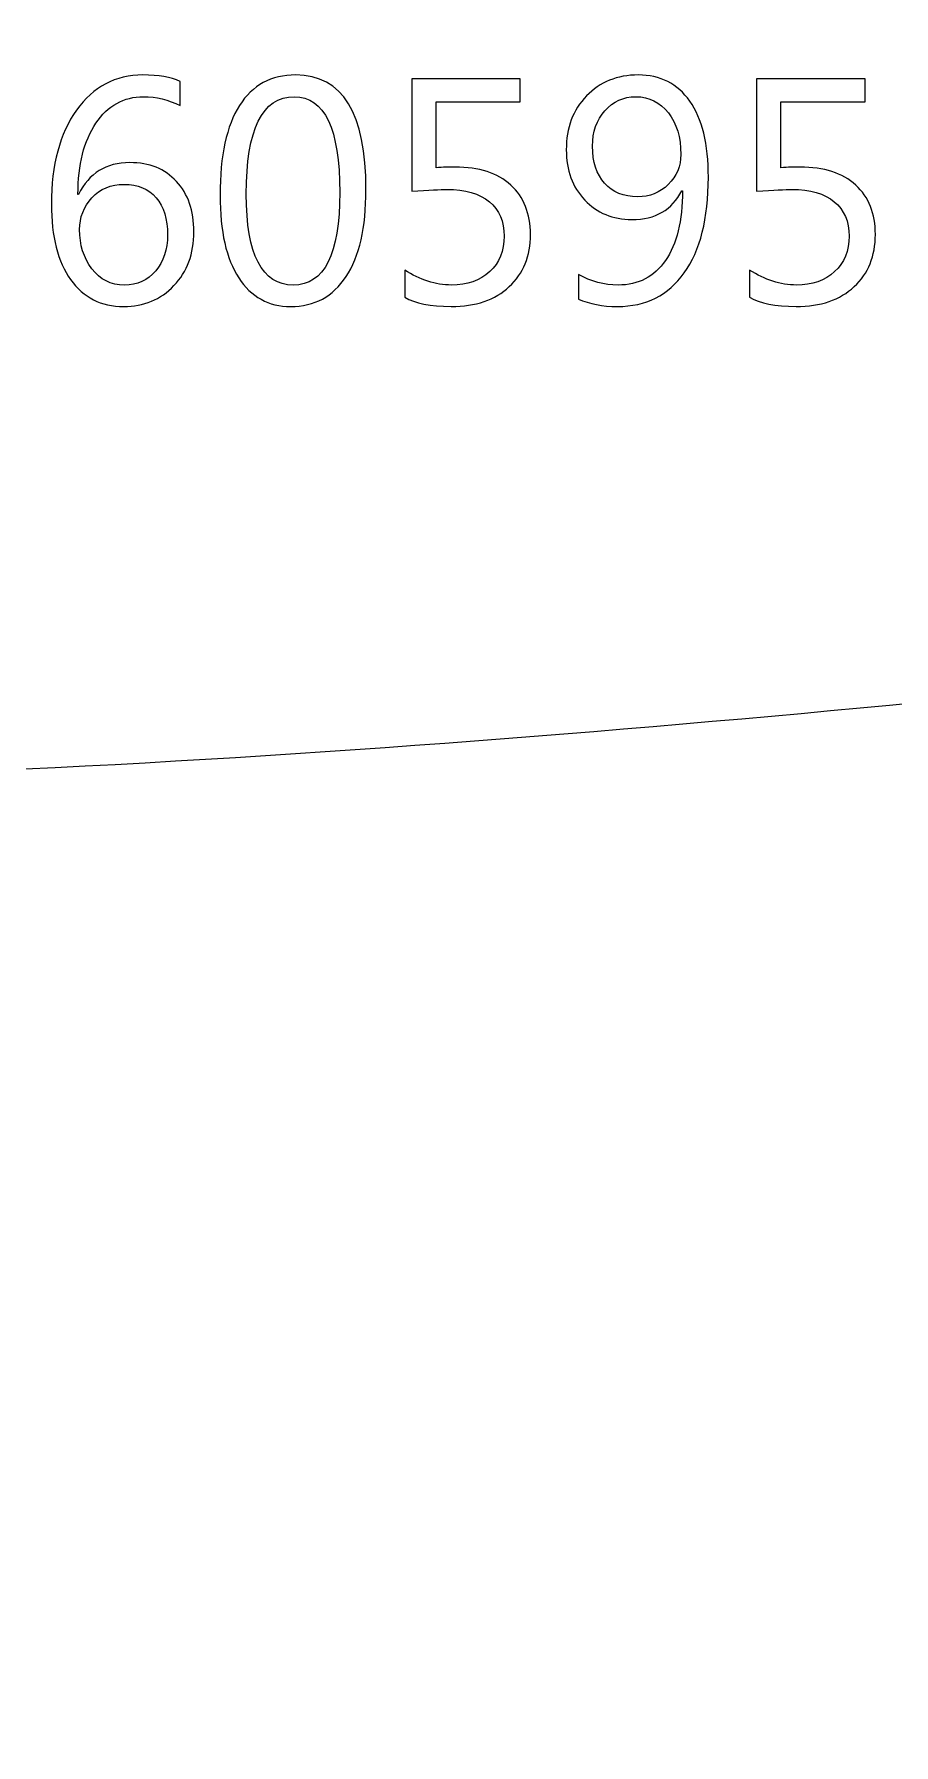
# Model space of a CAD drawing. Header units: centimetres. Extents: x -19.4 to 19.9, y -26.5 to 22.7.
# Drawn here: x 10.657 to 11.794, y -7.37 to -5.105 of the extents above; entities that cross this region are included whole.
import ezdxf

# ---------------------------------------------------------------- set-up
doc = ezdxf.new("R2010")
doc.units = ezdxf.units.CM
doc.header["$MEASUREMENT"] = 0
doc.layers.add('Camada 1', color=7, linetype='Continuous')

msp = doc.modelspace()

# ---------------------------------------------------------------- linework, layer by layer
at = {"layer": 'Camada 1', "color": 7, "lineweight": 9}
msp.add_open_spline([(7.19645, -11.39078), (7.17834, -11.4777), (7.15261, -11.53528), (7.10658, -11.64964), (7.10658, -11.64964), (7.00426, -11.94824), (6.9458, -12.1205), (7.2625, -12.23736), (7.2625, -12.23736), (7.42524, -12.2847), (7.56222, -12.33634), (7.67792, -12.39158), (7.67792, -12.39158), (8.25612, -12.63074), (8.28379, -13.49284), (8.06222, -14.07244), (8.06222, -14.07244), (7.90312, -14.33174), (8.12985, -14.64468), (8.34635, -14.5721), (8.34635, -14.5721), (8.34635, -14.5721), (10.51261, -13.85516), (10.51261, -13.85516), (10.51261, -13.85516), (10.45027, -13.62004), (10.3866, -13.39248), (10.30282, -13.1574), (10.30282, -13.1574), (10.30282, -13.1574), (9.75943, -13.37982), (9.75943, -13.37982), (9.75943, -13.37982), (9.75943, -13.37982), (9.65196, -13.0734), (9.65196, -13.0734), (9.65196, -13.0734), (9.65196, -13.0734), (10.19293, -12.83964), (10.19293, -12.83964), (10.19293, -12.83964), (10.07545, -12.58512), (9.97469, -12.34292), (9.8446, -12.10114), (9.8446, -12.10114), (9.8446, -12.10114), (9.28561, -12.41004), (9.28561, -12.41004), (9.28561, -12.41004), (9.28561, -12.41004), (9.11823, -12.13246), (9.11823, -12.13246), (9.11823, -12.13246), (9.11823, -12.13246), (9.67372, -11.81196), (9.67372, -11.81196), (9.67372, -11.81196), (9.54626, -11.59628), (9.42556, -11.4123), (9.2911, -11.21652), (9.2911, -11.21652), (9.2911, -11.21652), (8.7758, -11.55694), (8.7758, -11.55694), (8.7758, -11.55694), (8.7758, -11.55694), (8.59966, -11.28924), (8.59966, -11.28924), (8.59966, -11.28924), (8.59966, -11.28924), (9.08363, -10.9607), (9.08363, -10.9607), (9.08363, -10.9607), (8.93983, -10.76064), (8.80629, -10.5467), (8.67396, -10.342), (8.67396, -10.342), (8.67396, -10.342), (8.14573, -10.66632), (8.14573, -10.66632), (8.14573, -10.66632), (8.14573, -10.66632), (8.00262, -10.38486), (8.00262, -10.38486), (8.00262, -10.38486), (8.00262, -10.38486), (8.52443, -10.04256), (8.52443, -10.04256), (8.52443, -10.04256), (8.0212, -9.0515), (8.70751, -8.2985), (9.46802, -8.13704), (9.46802, -8.13704), (11.09261, -7.8101), (12.4897, -7.95706), (13.98482, -8.7694), (13.98482, -8.7694), (14.99996, -9.29474), (16.00137, -9.92246), (16.99467, -10.55402), (16.99467, -10.55402), (17.6037, -10.88394), (18.02344, -11.20762), (18.71948, -11.44536), (18.71948, -11.44536), (18.93572, -11.51192), (19.05844, -11.5514), (19.13972, -11.50868), (19.13972, -11.50868), (19.46327, -10.98524), (19.65925, -10.21248), (19.61815, -8.4746), (19.61815, -8.4746), (19.50839, -6.9784), (19.39746, -6.24118), (19.06685, -5.72082), (19.06685, -5.72082), (18.54663, -5.42754), (16.84974, -5.4812), (14.59497, -5.70444), (14.59497, -5.70444), (13.02089, -5.8212), (11.37442, -6.12376), (9.63661, -6.09544), (9.63661, -6.09544), (8.8524, -6.07016), (8.2565, -5.0562), (7.49029, -3.89738), (7.49029, -3.89738), (7.07465, -3.96578), (6.73533, -3.89846), (6.51279, -3.7086), (6.51279, -3.7086), (6.29751, -3.49826), (6.17681, -3.24938), (6.18123, -2.95512), (6.18123, -2.95512), (6.18213, -2.87114), (6.12349, -2.8403), (6.03036, -2.87408), (6.03036, -2.87408), (4.90413, -3.1053), (3.83605, -3.23604), (2.85293, -3.22862), (2.85293, -3.22862), (2.85293, -3.22862), (2.20467, -3.24034), (2.20467, -3.24034), (2.20467, -3.24034), (1.31001, -3.25706), (0.76008, -3.42442), (0.61744, -3.98142), (0.61744, -3.98142), (0.5844, -4.14354), (0.59169, -5.23704), (0.59013, -5.44748), (0.59013, -5.44748), (0.59013, -5.44748), (0.59369, -7.65022), (0.59369, -7.65022), (0.59369, -7.65022), (0.59369, -7.65022), (2.63687, -7.653), (2.63687, -7.653), (2.63687, -7.653), (2.63687, -7.653), (2.63373, -7.97834), (2.63373, -7.97834), (2.63373, -7.97834), (2.63373, -7.97834), (0.59327, -7.98396), (0.59327, -7.98396), (0.59327, -7.98396), (0.59327, -7.98396), (0.6027, -10.72576), (0.6027, -10.72576), (0.6027, -10.72576), (0.6027, -10.72576), (1.1918, -10.78494), (1.1918, -10.78494), (1.1918, -10.78494), (1.1918, -10.78494), (1.47828, -9.17798), (1.47828, -9.17798), (1.47828, -9.17798), (1.47828, -9.17798), (3.30648, -9.44822), (3.30648, -9.44822), (3.30648, -9.44822), (3.30648, -9.44822), (3.00578, -10.99664), (3.00578, -10.99664), (3.00578, -10.99664), (3.00578, -10.99664), (3.96695, -11.09554), (3.96695, -11.09554), (3.96695, -11.09554), (3.97141, -10.7116), (4.01579, -10.34626), (4.11147, -10.00816), (4.11147, -10.00816), (4.24042, -9.56108), (4.39908, -9.2238), (4.63538, -9.14708), (4.63538, -9.14708), (4.63538, -9.14708), (6.56322, -9.14732), (6.56322, -9.14732), (6.56322, -9.14732), (6.70063, -9.15452), (6.76234, -9.3749), (6.71689, -9.719), (6.71689, -9.719), (6.68061, -10.09176), (6.42141, -10.4), (6.28219, -10.7906), (6.28219, -10.7906), (6.19002, -11.04918), (6.21334, -11.09912), (6.41761, -11.09774), (6.41761, -11.09774), (6.41761, -11.09774), (7.05509, -11.09466), (7.05509, -11.09466), (7.05509, -11.09466), (7.14054, -11.12192), (7.21906, -11.23272), (7.19645, -11.39078)], degree=3, knots=[0, 0, 0, 0, 0.0172414, 0.0172414, 0.0172414, 0.0172414, 0.0344828, 0.0344828, 0.0344828, 0.0344828, 0.0517241, 0.0517241, 0.0517241, 0.0517241, 0.0689655, 0.0689655, 0.0689655, 0.0689655, 0.0862069, 0.0862069, 0.0862069, 0.0862069, 0.1034483, 0.1034483, 0.1034483, 0.1034483, 0.1206897, 0.1206897, 0.1206897, 0.1206897, 0.137931, 0.137931, 0.137931, 0.137931, 0.1551724, 0.1551724, 0.1551724, 0.1551724, 0.1724138, 0.1724138, 0.1724138, 0.1724138, 0.1896552, 0.1896552, 0.1896552, 0.1896552, 0.2068966, 0.2068966, 0.2068966, 0.2068966, 0.2241379, 0.2241379, 0.2241379, 0.2241379, 0.2413793, 0.2413793, 0.2413793, 0.2413793, 0.2586207, 0.2586207, 0.2586207, 0.2586207, 0.2758621, 0.2758621, 0.2758621, 0.2758621, 0.2931034, 0.2931034, 0.2931034, 0.2931035, 0.3103448, 0.3103448, 0.3103448, 0.3103448, 0.3275862, 0.3275862, 0.3275862, 0.3275862, 0.3448276, 0.3448276, 0.3448276, 0.3448276, 0.362069, 0.362069, 0.362069, 0.362069, 0.3793103, 0.3793103, 0.3793103, 0.3793104, 0.3965517, 0.3965517, 0.3965517, 0.3965517, 0.4137931, 0.4137931, 0.4137931, 0.4137931, 0.4310345, 0.4310345, 0.4310345, 0.4310345, 0.4482759, 0.4482759, 0.4482759, 0.4482759, 0.4655172, 0.4655172, 0.4655172, 0.4655173, 0.4827586, 0.4827586, 0.4827586, 0.4827586, 0.5, 0.5, 0.5, 0.5, 0.5172414, 0.5172414, 0.5172414, 0.5172414, 0.5344828, 0.5344828, 0.5344828, 0.5344828, 0.5517241, 0.5517241, 0.5517241, 0.5517241, 0.5689655, 0.5689655, 0.5689655, 0.5689655, 0.5862069, 0.5862069, 0.5862069, 0.5862069, 0.6034483, 0.6034483, 0.6034483, 0.6034483, 0.6206897, 0.6206897, 0.6206897, 0.6206897, 0.637931, 0.637931, 0.637931, 0.637931, 0.6551724, 0.6551724, 0.6551724, 0.6551724, 0.6724138, 0.6724138, 0.6724138, 0.6724138, 0.6896552, 0.6896552, 0.6896552, 0.6896552, 0.7068966, 0.7068966, 0.7068966, 0.7068966, 0.7241379, 0.7241379, 0.7241379, 0.7241379, 0.7413793, 0.7413793, 0.7413793, 0.7413793, 0.7586207, 0.7586207, 0.7586207, 0.7586207, 0.7758621, 0.7758621, 0.7758621, 0.7758621, 0.7931034, 0.7931034, 0.7931034, 0.7931035, 0.8103448, 0.8103448, 0.8103448, 0.8103448, 0.8275862, 0.8275862, 0.8275862, 0.8275862, 0.8448276, 0.8448276, 0.8448276, 0.8448276, 0.862069, 0.862069, 0.862069, 0.862069, 0.8793103, 0.8793103, 0.8793103, 0.8793104, 0.8965517, 0.8965517, 0.8965517, 0.8965517, 0.9137931, 0.9137931, 0.9137931, 0.9137931, 0.9310345, 0.9310345, 0.9310345, 0.9310345, 0.9482759, 0.9482759, 0.9482759, 0.9482759, 0.9655172, 0.9655172, 0.9655172, 0.9655173, 1, 1, 1, 1], dxfattribs=at)
at = {"layer": 'Camada 1', "color": 7}
for points, knots in [([(10.84989, -5.16765), (10.84989, -5.16765), (10.84989, -5.19975), (10.84989, -5.19975), (10.84989, -5.19975), (10.83458, -5.19192), (10.8185, -5.18797), (10.80156, -5.18797), (10.80156, -5.18797), (10.77531, -5.18797), (10.75429, -5.19968), (10.73848, -5.22311), (10.73848, -5.22311), (10.72275, -5.24653), (10.71485, -5.27793), (10.71485, -5.31723), (10.71485, -5.31723), (10.71485, -5.31723), (10.71569, -5.31723), (10.71569, -5.31723), (10.71569, -5.31723), (10.72945, -5.28922), (10.75203, -5.27518), (10.78343, -5.27518), (10.78343, -5.27518), (10.80932, -5.27518), (10.82985, -5.2835), (10.84517, -5.30008), (10.84517, -5.30008), (10.86048, -5.31673), (10.8681, -5.33896), (10.8681, -5.36683), (10.8681, -5.36683), (10.8681, -5.3959), (10.85935, -5.41968), (10.84185, -5.43809), (10.84185, -5.43809), (10.82435, -5.45651), (10.80213, -5.46568), (10.77517, -5.46568), (10.77517, -5.46568), (10.7454, -5.46568), (10.72204, -5.45383), (10.70511, -5.43012), (10.70511, -5.43012), (10.68818, -5.40641), (10.67971, -5.37311), (10.67971, -5.33021), (10.67971, -5.33021), (10.67971, -5.27821), (10.69079, -5.23672), (10.71294, -5.20575), (10.71294, -5.20575), (10.7351, -5.1747), (10.76438, -5.15918), (10.80072, -5.15918), (10.80072, -5.15918), (10.82139, -5.15918), (10.83776, -5.162), (10.84989, -5.16765)], [0, 0, 0, 0, 0.0625, 0.0625, 0.0625, 0.0625, 0.125, 0.125, 0.125, 0.125, 0.1875, 0.1875, 0.1875, 0.1875, 0.25, 0.25, 0.25, 0.25, 0.3125, 0.3125, 0.3125, 0.3125, 0.375, 0.375, 0.375, 0.375, 0.4375, 0.4375, 0.4375, 0.4375, 0.5, 0.5, 0.5, 0.5, 0.5625, 0.5625, 0.5625, 0.5625, 0.625, 0.625, 0.625, 0.625, 0.6875, 0.6875, 0.6875, 0.6875, 0.75, 0.75, 0.75, 0.75, 0.8125, 0.8125, 0.8125, 0.8125, 0.875, 0.875, 0.875, 0.875, 1, 1, 1, 1]), ([(10.99623, -5.46568), (10.96688, -5.46568), (10.94394, -5.45305), (10.92751, -5.42786), (10.92751, -5.42786), (10.91107, -5.4026), (10.90281, -5.36612), (10.90281, -5.31843), (10.90281, -5.31843), (10.90281, -5.266), (10.91142, -5.22642), (10.92856, -5.19954), (10.92856, -5.19954), (10.94571, -5.17266), (10.97047, -5.15918), (11.00286, -5.15918), (11.00286, -5.15918), (11.06488, -5.15918), (11.09585, -5.20984), (11.09585, -5.31116), (11.09585, -5.31116), (11.09585, -5.3614), (11.0871, -5.39964), (11.06961, -5.4261), (11.06961, -5.4261), (11.05211, -5.45249), (11.02763, -5.46568), (10.99623, -5.46568)], [0, 0, 0, 0, 0.125, 0.125, 0.125, 0.125, 0.25, 0.25, 0.25, 0.25, 0.375, 0.375, 0.375, 0.375, 0.5, 0.5, 0.5, 0.5, 0.625, 0.625, 0.625, 0.625, 0.75, 0.75, 0.75, 0.75, 1, 1, 1, 1]), ([(11.37695, -5.4558), (11.37695, -5.4558), (11.37695, -5.42328), (11.37695, -5.42328), (11.37695, -5.42328), (11.39346, -5.43266), (11.41096, -5.43732), (11.42944, -5.43732), (11.42944, -5.43732), (11.45626, -5.43732), (11.47721, -5.42645), (11.4921, -5.40479), (11.4921, -5.40479), (11.50706, -5.38313), (11.51454, -5.3523), (11.51454, -5.31243), (11.51454, -5.31243), (11.51425, -5.31257), (11.51397, -5.31257), (11.51369, -5.31243), (11.51369, -5.31243), (11.50106, -5.33783), (11.47898, -5.35053), (11.44765, -5.35053), (11.44765, -5.35053), (11.42225, -5.35053), (11.4015, -5.34192), (11.38521, -5.32471), (11.38521, -5.32471), (11.36898, -5.30749), (11.36086, -5.28527), (11.36086, -5.25817), (11.36086, -5.25817), (11.36086, -5.22924), (11.36975, -5.20547), (11.3876, -5.18698), (11.3876, -5.18698), (11.40546, -5.16842), (11.42825, -5.15918), (11.45612, -5.15918), (11.45612, -5.15918), (11.48526, -5.15918), (11.50804, -5.17075), (11.52434, -5.19383), (11.52434, -5.19383), (11.54064, -5.2169), (11.54883, -5.25055), (11.54883, -5.29465), (11.54883, -5.29465), (11.54883, -5.3494), (11.53824, -5.3916), (11.51701, -5.42123), (11.51701, -5.42123), (11.49584, -5.45086), (11.46635, -5.46568), (11.4286, -5.46568), (11.4286, -5.46568), (11.40877, -5.46568), (11.39156, -5.46236), (11.37695, -5.4558)], [0, 0, 0, 0, 0.0625, 0.0625, 0.0625, 0.0625, 0.125, 0.125, 0.125, 0.125, 0.1875, 0.1875, 0.1875, 0.1875, 0.25, 0.25, 0.25, 0.25, 0.3125, 0.3125, 0.3125, 0.3125, 0.375, 0.375, 0.375, 0.375, 0.4375, 0.4375, 0.4375, 0.4375, 0.5, 0.5, 0.5, 0.5, 0.5625, 0.5625, 0.5625, 0.5625, 0.625, 0.625, 0.625, 0.625, 0.6875, 0.6875, 0.6875, 0.6875, 0.75, 0.75, 0.75, 0.75, 0.8125, 0.8125, 0.8125, 0.8125, 0.875, 0.875, 0.875, 0.875, 1, 1, 1, 1]), ([(11.14708, -5.4534), (11.14708, -5.4534), (11.14708, -5.41742), (11.14708, -5.41742), (11.14708, -5.41742), (11.16733, -5.43068), (11.18793, -5.43732), (11.20888, -5.43732), (11.20888, -5.43732), (11.22984, -5.43732), (11.2467, -5.43139), (11.25954, -5.41954), (11.25954, -5.41954), (11.27232, -5.40775), (11.27874, -5.39202), (11.27874, -5.37247), (11.27874, -5.37247), (11.27874, -5.35307), (11.27217, -5.3379), (11.25912, -5.32704), (11.25912, -5.32704), (11.246, -5.31617), (11.2273, -5.31074), (11.20289, -5.31074), (11.20289, -5.31074), (11.19463, -5.31074), (11.17911, -5.31158), (11.15639, -5.31321), (11.15639, -5.31321), (11.15639, -5.31321), (11.15639, -5.16426), (11.15639, -5.16426), (11.15639, -5.16426), (11.15639, -5.16426), (11.2999, -5.16426), (11.2999, -5.16426), (11.2999, -5.16426), (11.2999, -5.16426), (11.2999, -5.19474), (11.2999, -5.19474), (11.2999, -5.19474), (11.2999, -5.19474), (11.18856, -5.19474), (11.18856, -5.19474), (11.18856, -5.19474), (11.18856, -5.19474), (11.18856, -5.28195), (11.18856, -5.28195), (11.18856, -5.28195), (11.19767, -5.28139), (11.20606, -5.2811), (11.21382, -5.2811), (11.21382, -5.2811), (11.2455, -5.2811), (11.27006, -5.28908), (11.28741, -5.30495), (11.28741, -5.30495), (11.30477, -5.32083), (11.31345, -5.34263), (11.31345, -5.37029), (11.31345, -5.37029), (11.31345, -5.39893), (11.30414, -5.42201), (11.28544, -5.43943), (11.28544, -5.43943), (11.26674, -5.45693), (11.24106, -5.46568), (11.20853, -5.46568), (11.20853, -5.46568), (11.18109, -5.46568), (11.16062, -5.46159), (11.14708, -5.4534)], [0, 0, 0, 0, 0.0526316, 0.0526316, 0.0526316, 0.0526316, 0.1052632, 0.1052632, 0.1052632, 0.1052632, 0.1578947, 0.1578947, 0.1578947, 0.1578947, 0.2105263, 0.2105263, 0.2105263, 0.2105263, 0.2631579, 0.2631579, 0.2631579, 0.2631579, 0.3157895, 0.3157895, 0.3157895, 0.3157895, 0.3684211, 0.3684211, 0.3684211, 0.3684211, 0.4210526, 0.4210526, 0.4210526, 0.4210526, 0.4736842, 0.4736842, 0.4736842, 0.4736842, 0.5263158, 0.5263158, 0.5263158, 0.5263158, 0.5789474, 0.5789474, 0.5789474, 0.5789474, 0.6315789, 0.6315789, 0.6315789, 0.631579, 0.6842105, 0.6842105, 0.6842105, 0.6842105, 0.7368421, 0.7368421, 0.7368421, 0.7368421, 0.7894737, 0.7894737, 0.7894737, 0.7894737, 0.8421053, 0.8421053, 0.8421053, 0.8421053, 0.8947368, 0.8947368, 0.8947368, 0.8947369, 1, 1, 1, 1]), ([(11.60344, -5.4534), (11.60344, -5.4534), (11.60344, -5.41742), (11.60344, -5.41742), (11.60344, -5.41742), (11.62369, -5.43068), (11.64429, -5.43732), (11.66524, -5.43732), (11.66524, -5.43732), (11.6862, -5.43732), (11.70306, -5.43139), (11.7159, -5.41954), (11.7159, -5.41954), (11.72868, -5.40775), (11.7351, -5.39202), (11.7351, -5.37247), (11.7351, -5.37247), (11.7351, -5.35307), (11.72853, -5.3379), (11.71548, -5.32704), (11.71548, -5.32704), (11.70236, -5.31617), (11.68366, -5.31074), (11.65925, -5.31074), (11.65925, -5.31074), (11.65099, -5.31074), (11.63547, -5.31158), (11.61275, -5.31321), (11.61275, -5.31321), (11.61275, -5.31321), (11.61275, -5.16426), (11.61275, -5.16426), (11.61275, -5.16426), (11.61275, -5.16426), (11.75626, -5.16426), (11.75626, -5.16426), (11.75626, -5.16426), (11.75626, -5.16426), (11.75626, -5.19474), (11.75626, -5.19474), (11.75626, -5.19474), (11.75626, -5.19474), (11.64492, -5.19474), (11.64492, -5.19474), (11.64492, -5.19474), (11.64492, -5.19474), (11.64492, -5.28195), (11.64492, -5.28195), (11.64492, -5.28195), (11.65403, -5.28139), (11.66242, -5.2811), (11.67018, -5.2811), (11.67018, -5.2811), (11.70186, -5.2811), (11.72642, -5.28908), (11.74377, -5.30495), (11.74377, -5.30495), (11.76113, -5.32083), (11.76981, -5.34263), (11.76981, -5.37029), (11.76981, -5.37029), (11.76981, -5.39893), (11.7605, -5.42201), (11.7418, -5.43943), (11.7418, -5.43943), (11.7231, -5.45693), (11.69742, -5.46568), (11.66489, -5.46568), (11.66489, -5.46568), (11.63745, -5.46568), (11.61698, -5.46159), (11.60344, -5.4534)], [0, 0, 0, 0, 0.0526316, 0.0526316, 0.0526316, 0.0526316, 0.1052632, 0.1052632, 0.1052632, 0.1052632, 0.1578947, 0.1578947, 0.1578947, 0.1578947, 0.2105263, 0.2105263, 0.2105263, 0.2105263, 0.2631579, 0.2631579, 0.2631579, 0.2631579, 0.3157895, 0.3157895, 0.3157895, 0.3157895, 0.3684211, 0.3684211, 0.3684211, 0.3684211, 0.4210526, 0.4210526, 0.4210526, 0.4210526, 0.4736842, 0.4736842, 0.4736842, 0.4736842, 0.5263158, 0.5263158, 0.5263158, 0.5263158, 0.5789474, 0.5789474, 0.5789474, 0.5789474, 0.6315789, 0.6315789, 0.6315789, 0.631579, 0.6842105, 0.6842105, 0.6842105, 0.6842105, 0.7368421, 0.7368421, 0.7368421, 0.7368421, 0.7894737, 0.7894737, 0.7894737, 0.7894737, 0.8421053, 0.8421053, 0.8421053, 0.8421053, 0.8947368, 0.8947368, 0.8947368, 0.8947369, 1, 1, 1, 1]), ([(11.00095, -5.18797), (10.95869, -5.18797), (10.93752, -5.23094), (10.93752, -5.31688), (10.93752, -5.31688), (10.93752, -5.39717), (10.95827, -5.43732), (10.99976, -5.43732), (10.99976, -5.43732), (11.04068, -5.43732), (11.06114, -5.39646), (11.06114, -5.31483), (11.06114, -5.31483), (11.06114, -5.23023), (11.0411, -5.18797), (11.00095, -5.18797)], [0, 0, 0, 0, 0.2, 0.2, 0.2, 0.2, 0.4, 0.4, 0.4, 0.4, 0.6, 0.6, 0.6, 0.6, 1, 1, 1, 1]), ([(11.45294, -5.18797), (11.43657, -5.18797), (11.42295, -5.19411), (11.41202, -5.20645), (11.41202, -5.20645), (11.40108, -5.2188), (11.39558, -5.23447), (11.39558, -5.25352), (11.39558, -5.25352), (11.39558, -5.27433), (11.40094, -5.2907), (11.41166, -5.30262), (11.41166, -5.30262), (11.42239, -5.31455), (11.43692, -5.32047), (11.45527, -5.32047), (11.45527, -5.32047), (11.47121, -5.32047), (11.48469, -5.31504), (11.49577, -5.30418), (11.49577, -5.30418), (11.50685, -5.29324), (11.51242, -5.27997), (11.51242, -5.26424), (11.51242, -5.26424), (11.51242, -5.2418), (11.50692, -5.22346), (11.49591, -5.20928), (11.49591, -5.20928), (11.4849, -5.1951), (11.47058, -5.18797), (11.45294, -5.18797)], [0, 0, 0, 0, 0.1111111, 0.1111111, 0.1111111, 0.1111111, 0.2222222, 0.2222222, 0.2222222, 0.2222222, 0.3333333, 0.3333333, 0.3333333, 0.3333333, 0.4444444, 0.4444444, 0.4444444, 0.4444445, 0.5555556, 0.5555556, 0.5555556, 0.5555556, 0.6666667, 0.6666667, 0.6666667, 0.6666667, 0.7777778, 0.7777778, 0.7777778, 0.7777778, 1, 1, 1, 1]), ([(10.77588, -5.30396), (10.75838, -5.30396), (10.7442, -5.30989), (10.73333, -5.32174), (10.73333, -5.32174), (10.7224, -5.33367), (10.71696, -5.34764), (10.71696, -5.3638), (10.71696, -5.3638), (10.71696, -5.38412), (10.7224, -5.4014), (10.73319, -5.4158), (10.73319, -5.4158), (10.74399, -5.43012), (10.75838, -5.43732), (10.7763, -5.43732), (10.7763, -5.43732), (10.79338, -5.43732), (10.80721, -5.43104), (10.81765, -5.41855), (10.81765, -5.41855), (10.82816, -5.40606), (10.83338, -5.39026), (10.83338, -5.37106), (10.83338, -5.37106), (10.83338, -5.35004), (10.82837, -5.33367), (10.81828, -5.32174), (10.81828, -5.32174), (10.80819, -5.30989), (10.79408, -5.30396), (10.77588, -5.30396)], [0, 0, 0, 0, 0.1111111, 0.1111111, 0.1111111, 0.1111111, 0.2222222, 0.2222222, 0.2222222, 0.2222222, 0.3333333, 0.3333333, 0.3333333, 0.3333333, 0.4444444, 0.4444444, 0.4444444, 0.4444445, 0.5555556, 0.5555556, 0.5555556, 0.5555556, 0.6666667, 0.6666667, 0.6666667, 0.6666667, 0.7777778, 0.7777778, 0.7777778, 0.7777778, 1, 1, 1, 1])]:
    msp.add_open_spline(points, degree=3, knots=knots, dxfattribs=at)
at = {"layer": 'Camada 1', "color": 250, "lineweight": 9}
for points, knots in [([(10.84989, -5.16765), (10.84989, -5.16765), (10.84989, -5.19975), (10.84989, -5.19975), (10.84989, -5.19975), (10.83458, -5.19192), (10.8185, -5.18797), (10.80156, -5.18797), (10.80156, -5.18797), (10.77531, -5.18797), (10.75429, -5.19968), (10.73848, -5.22311), (10.73848, -5.22311), (10.72275, -5.24653), (10.71485, -5.27793), (10.71485, -5.31723), (10.71485, -5.31723), (10.71485, -5.31723), (10.71569, -5.31723), (10.71569, -5.31723), (10.71569, -5.31723), (10.72945, -5.28922), (10.75203, -5.27518), (10.78343, -5.27518), (10.78343, -5.27518), (10.80932, -5.27518), (10.82985, -5.2835), (10.84517, -5.30008), (10.84517, -5.30008), (10.86048, -5.31673), (10.8681, -5.33896), (10.8681, -5.36683), (10.8681, -5.36683), (10.8681, -5.3959), (10.85935, -5.41968), (10.84185, -5.43809), (10.84185, -5.43809), (10.82435, -5.45651), (10.80213, -5.46568), (10.77517, -5.46568), (10.77517, -5.46568), (10.7454, -5.46568), (10.72204, -5.45383), (10.70511, -5.43012), (10.70511, -5.43012), (10.68818, -5.40641), (10.67971, -5.37311), (10.67971, -5.33021), (10.67971, -5.33021), (10.67971, -5.27821), (10.69079, -5.23672), (10.71294, -5.20575), (10.71294, -5.20575), (10.7351, -5.1747), (10.76438, -5.15918), (10.80072, -5.15918), (10.80072, -5.15918), (10.82139, -5.15918), (10.83776, -5.162), (10.84989, -5.16765)], [0, 0, 0, 0, 0.0625, 0.0625, 0.0625, 0.0625, 0.125, 0.125, 0.125, 0.125, 0.1875, 0.1875, 0.1875, 0.1875, 0.25, 0.25, 0.25, 0.25, 0.3125, 0.3125, 0.3125, 0.3125, 0.375, 0.375, 0.375, 0.375, 0.4375, 0.4375, 0.4375, 0.4375, 0.5, 0.5, 0.5, 0.5, 0.5625, 0.5625, 0.5625, 0.5625, 0.625, 0.625, 0.625, 0.625, 0.6875, 0.6875, 0.6875, 0.6875, 0.75, 0.75, 0.75, 0.75, 0.8125, 0.8125, 0.8125, 0.8125, 0.875, 0.875, 0.875, 0.875, 1, 1, 1, 1]), ([(10.99623, -5.46568), (10.96688, -5.46568), (10.94394, -5.45305), (10.92751, -5.42786), (10.92751, -5.42786), (10.91107, -5.4026), (10.90281, -5.36612), (10.90281, -5.31843), (10.90281, -5.31843), (10.90281, -5.266), (10.91142, -5.22642), (10.92856, -5.19954), (10.92856, -5.19954), (10.94571, -5.17266), (10.97047, -5.15918), (11.00286, -5.15918), (11.00286, -5.15918), (11.06488, -5.15918), (11.09585, -5.20984), (11.09585, -5.31116), (11.09585, -5.31116), (11.09585, -5.3614), (11.0871, -5.39964), (11.06961, -5.4261), (11.06961, -5.4261), (11.05211, -5.45249), (11.02763, -5.46568), (10.99623, -5.46568)], [0, 0, 0, 0, 0.125, 0.125, 0.125, 0.125, 0.25, 0.25, 0.25, 0.25, 0.375, 0.375, 0.375, 0.375, 0.5, 0.5, 0.5, 0.5, 0.625, 0.625, 0.625, 0.625, 0.75, 0.75, 0.75, 0.75, 1, 1, 1, 1]), ([(11.37695, -5.4558), (11.37695, -5.4558), (11.37695, -5.42328), (11.37695, -5.42328), (11.37695, -5.42328), (11.39346, -5.43266), (11.41096, -5.43732), (11.42944, -5.43732), (11.42944, -5.43732), (11.45626, -5.43732), (11.47721, -5.42645), (11.4921, -5.40479), (11.4921, -5.40479), (11.50706, -5.38313), (11.51454, -5.3523), (11.51454, -5.31243), (11.51454, -5.31243), (11.51425, -5.31257), (11.51397, -5.31257), (11.51369, -5.31243), (11.51369, -5.31243), (11.50106, -5.33783), (11.47898, -5.35053), (11.44765, -5.35053), (11.44765, -5.35053), (11.42225, -5.35053), (11.4015, -5.34192), (11.38521, -5.32471), (11.38521, -5.32471), (11.36898, -5.30749), (11.36086, -5.28527), (11.36086, -5.25817), (11.36086, -5.25817), (11.36086, -5.22924), (11.36975, -5.20547), (11.3876, -5.18698), (11.3876, -5.18698), (11.40546, -5.16842), (11.42825, -5.15918), (11.45612, -5.15918), (11.45612, -5.15918), (11.48526, -5.15918), (11.50804, -5.17075), (11.52434, -5.19383), (11.52434, -5.19383), (11.54064, -5.2169), (11.54883, -5.25055), (11.54883, -5.29465), (11.54883, -5.29465), (11.54883, -5.3494), (11.53824, -5.3916), (11.51701, -5.42123), (11.51701, -5.42123), (11.49584, -5.45086), (11.46635, -5.46568), (11.4286, -5.46568), (11.4286, -5.46568), (11.40877, -5.46568), (11.39156, -5.46236), (11.37695, -5.4558)], [0, 0, 0, 0, 0.0625, 0.0625, 0.0625, 0.0625, 0.125, 0.125, 0.125, 0.125, 0.1875, 0.1875, 0.1875, 0.1875, 0.25, 0.25, 0.25, 0.25, 0.3125, 0.3125, 0.3125, 0.3125, 0.375, 0.375, 0.375, 0.375, 0.4375, 0.4375, 0.4375, 0.4375, 0.5, 0.5, 0.5, 0.5, 0.5625, 0.5625, 0.5625, 0.5625, 0.625, 0.625, 0.625, 0.625, 0.6875, 0.6875, 0.6875, 0.6875, 0.75, 0.75, 0.75, 0.75, 0.8125, 0.8125, 0.8125, 0.8125, 0.875, 0.875, 0.875, 0.875, 1, 1, 1, 1]), ([(11.14708, -5.4534), (11.14708, -5.4534), (11.14708, -5.41742), (11.14708, -5.41742), (11.14708, -5.41742), (11.16733, -5.43068), (11.18793, -5.43732), (11.20888, -5.43732), (11.20888, -5.43732), (11.22984, -5.43732), (11.2467, -5.43139), (11.25954, -5.41954), (11.25954, -5.41954), (11.27232, -5.40775), (11.27874, -5.39202), (11.27874, -5.37247), (11.27874, -5.37247), (11.27874, -5.35307), (11.27217, -5.3379), (11.25912, -5.32704), (11.25912, -5.32704), (11.246, -5.31617), (11.2273, -5.31074), (11.20289, -5.31074), (11.20289, -5.31074), (11.19463, -5.31074), (11.17911, -5.31158), (11.15639, -5.31321), (11.15639, -5.31321), (11.15639, -5.31321), (11.15639, -5.16426), (11.15639, -5.16426), (11.15639, -5.16426), (11.15639, -5.16426), (11.2999, -5.16426), (11.2999, -5.16426), (11.2999, -5.16426), (11.2999, -5.16426), (11.2999, -5.19474), (11.2999, -5.19474), (11.2999, -5.19474), (11.2999, -5.19474), (11.18856, -5.19474), (11.18856, -5.19474), (11.18856, -5.19474), (11.18856, -5.19474), (11.18856, -5.28195), (11.18856, -5.28195), (11.18856, -5.28195), (11.19767, -5.28139), (11.20606, -5.2811), (11.21382, -5.2811), (11.21382, -5.2811), (11.2455, -5.2811), (11.27006, -5.28908), (11.28741, -5.30495), (11.28741, -5.30495), (11.30477, -5.32083), (11.31345, -5.34263), (11.31345, -5.37029), (11.31345, -5.37029), (11.31345, -5.39893), (11.30414, -5.42201), (11.28544, -5.43943), (11.28544, -5.43943), (11.26674, -5.45693), (11.24106, -5.46568), (11.20853, -5.46568), (11.20853, -5.46568), (11.18109, -5.46568), (11.16062, -5.46159), (11.14708, -5.4534)], [0, 0, 0, 0, 0.0526316, 0.0526316, 0.0526316, 0.0526316, 0.1052632, 0.1052632, 0.1052632, 0.1052632, 0.1578947, 0.1578947, 0.1578947, 0.1578947, 0.2105263, 0.2105263, 0.2105263, 0.2105263, 0.2631579, 0.2631579, 0.2631579, 0.2631579, 0.3157895, 0.3157895, 0.3157895, 0.3157895, 0.3684211, 0.3684211, 0.3684211, 0.3684211, 0.4210526, 0.4210526, 0.4210526, 0.4210526, 0.4736842, 0.4736842, 0.4736842, 0.4736842, 0.5263158, 0.5263158, 0.5263158, 0.5263158, 0.5789474, 0.5789474, 0.5789474, 0.5789474, 0.6315789, 0.6315789, 0.6315789, 0.631579, 0.6842105, 0.6842105, 0.6842105, 0.6842105, 0.7368421, 0.7368421, 0.7368421, 0.7368421, 0.7894737, 0.7894737, 0.7894737, 0.7894737, 0.8421053, 0.8421053, 0.8421053, 0.8421053, 0.8947368, 0.8947368, 0.8947368, 0.8947369, 1, 1, 1, 1]), ([(11.60344, -5.4534), (11.60344, -5.4534), (11.60344, -5.41742), (11.60344, -5.41742), (11.60344, -5.41742), (11.62369, -5.43068), (11.64429, -5.43732), (11.66524, -5.43732), (11.66524, -5.43732), (11.6862, -5.43732), (11.70306, -5.43139), (11.7159, -5.41954), (11.7159, -5.41954), (11.72868, -5.40775), (11.7351, -5.39202), (11.7351, -5.37247), (11.7351, -5.37247), (11.7351, -5.35307), (11.72853, -5.3379), (11.71548, -5.32704), (11.71548, -5.32704), (11.70236, -5.31617), (11.68366, -5.31074), (11.65925, -5.31074), (11.65925, -5.31074), (11.65099, -5.31074), (11.63547, -5.31158), (11.61275, -5.31321), (11.61275, -5.31321), (11.61275, -5.31321), (11.61275, -5.16426), (11.61275, -5.16426), (11.61275, -5.16426), (11.61275, -5.16426), (11.75626, -5.16426), (11.75626, -5.16426), (11.75626, -5.16426), (11.75626, -5.16426), (11.75626, -5.19474), (11.75626, -5.19474), (11.75626, -5.19474), (11.75626, -5.19474), (11.64492, -5.19474), (11.64492, -5.19474), (11.64492, -5.19474), (11.64492, -5.19474), (11.64492, -5.28195), (11.64492, -5.28195), (11.64492, -5.28195), (11.65403, -5.28139), (11.66242, -5.2811), (11.67018, -5.2811), (11.67018, -5.2811), (11.70186, -5.2811), (11.72642, -5.28908), (11.74377, -5.30495), (11.74377, -5.30495), (11.76113, -5.32083), (11.76981, -5.34263), (11.76981, -5.37029), (11.76981, -5.37029), (11.76981, -5.39893), (11.7605, -5.42201), (11.7418, -5.43943), (11.7418, -5.43943), (11.7231, -5.45693), (11.69742, -5.46568), (11.66489, -5.46568), (11.66489, -5.46568), (11.63745, -5.46568), (11.61698, -5.46159), (11.60344, -5.4534)], [0, 0, 0, 0, 0.0526316, 0.0526316, 0.0526316, 0.0526316, 0.1052632, 0.1052632, 0.1052632, 0.1052632, 0.1578947, 0.1578947, 0.1578947, 0.1578947, 0.2105263, 0.2105263, 0.2105263, 0.2105263, 0.2631579, 0.2631579, 0.2631579, 0.2631579, 0.3157895, 0.3157895, 0.3157895, 0.3157895, 0.3684211, 0.3684211, 0.3684211, 0.3684211, 0.4210526, 0.4210526, 0.4210526, 0.4210526, 0.4736842, 0.4736842, 0.4736842, 0.4736842, 0.5263158, 0.5263158, 0.5263158, 0.5263158, 0.5789474, 0.5789474, 0.5789474, 0.5789474, 0.6315789, 0.6315789, 0.6315789, 0.631579, 0.6842105, 0.6842105, 0.6842105, 0.6842105, 0.7368421, 0.7368421, 0.7368421, 0.7368421, 0.7894737, 0.7894737, 0.7894737, 0.7894737, 0.8421053, 0.8421053, 0.8421053, 0.8421053, 0.8947368, 0.8947368, 0.8947368, 0.8947369, 1, 1, 1, 1]), ([(11.00095, -5.18797), (10.95869, -5.18797), (10.93752, -5.23094), (10.93752, -5.31688), (10.93752, -5.31688), (10.93752, -5.39717), (10.95827, -5.43732), (10.99976, -5.43732), (10.99976, -5.43732), (11.04068, -5.43732), (11.06114, -5.39646), (11.06114, -5.31483), (11.06114, -5.31483), (11.06114, -5.23023), (11.0411, -5.18797), (11.00095, -5.18797)], [0, 0, 0, 0, 0.2, 0.2, 0.2, 0.2, 0.4, 0.4, 0.4, 0.4, 0.6, 0.6, 0.6, 0.6, 1, 1, 1, 1]), ([(11.45294, -5.18797), (11.43657, -5.18797), (11.42295, -5.19411), (11.41202, -5.20645), (11.41202, -5.20645), (11.40108, -5.2188), (11.39558, -5.23447), (11.39558, -5.25352), (11.39558, -5.25352), (11.39558, -5.27433), (11.40094, -5.2907), (11.41166, -5.30262), (11.41166, -5.30262), (11.42239, -5.31455), (11.43692, -5.32047), (11.45527, -5.32047), (11.45527, -5.32047), (11.47121, -5.32047), (11.48469, -5.31504), (11.49577, -5.30418), (11.49577, -5.30418), (11.50685, -5.29324), (11.51242, -5.27997), (11.51242, -5.26424), (11.51242, -5.26424), (11.51242, -5.2418), (11.50692, -5.22346), (11.49591, -5.20928), (11.49591, -5.20928), (11.4849, -5.1951), (11.47058, -5.18797), (11.45294, -5.18797)], [0, 0, 0, 0, 0.1111111, 0.1111111, 0.1111111, 0.1111111, 0.2222222, 0.2222222, 0.2222222, 0.2222222, 0.3333333, 0.3333333, 0.3333333, 0.3333333, 0.4444444, 0.4444444, 0.4444444, 0.4444445, 0.5555556, 0.5555556, 0.5555556, 0.5555556, 0.6666667, 0.6666667, 0.6666667, 0.6666667, 0.7777778, 0.7777778, 0.7777778, 0.7777778, 1, 1, 1, 1]), ([(10.77588, -5.30396), (10.75838, -5.30396), (10.7442, -5.30989), (10.73333, -5.32174), (10.73333, -5.32174), (10.7224, -5.33367), (10.71696, -5.34764), (10.71696, -5.3638), (10.71696, -5.3638), (10.71696, -5.38412), (10.7224, -5.4014), (10.73319, -5.4158), (10.73319, -5.4158), (10.74399, -5.43012), (10.75838, -5.43732), (10.7763, -5.43732), (10.7763, -5.43732), (10.79338, -5.43732), (10.80721, -5.43104), (10.81765, -5.41855), (10.81765, -5.41855), (10.82816, -5.40606), (10.83338, -5.39026), (10.83338, -5.37106), (10.83338, -5.37106), (10.83338, -5.35004), (10.82837, -5.33367), (10.81828, -5.32174), (10.81828, -5.32174), (10.80819, -5.30989), (10.79408, -5.30396), (10.77588, -5.30396)], [0, 0, 0, 0, 0.1111111, 0.1111111, 0.1111111, 0.1111111, 0.2222222, 0.2222222, 0.2222222, 0.2222222, 0.3333333, 0.3333333, 0.3333333, 0.3333333, 0.4444444, 0.4444444, 0.4444444, 0.4444445, 0.5555556, 0.5555556, 0.5555556, 0.5555556, 0.6666667, 0.6666667, 0.6666667, 0.6666667, 0.7777778, 0.7777778, 0.7777778, 0.7777778, 1, 1, 1, 1])]:
    msp.add_open_spline(points, degree=3, knots=knots, dxfattribs=at)

doc.saveas('drawing.dxf')
